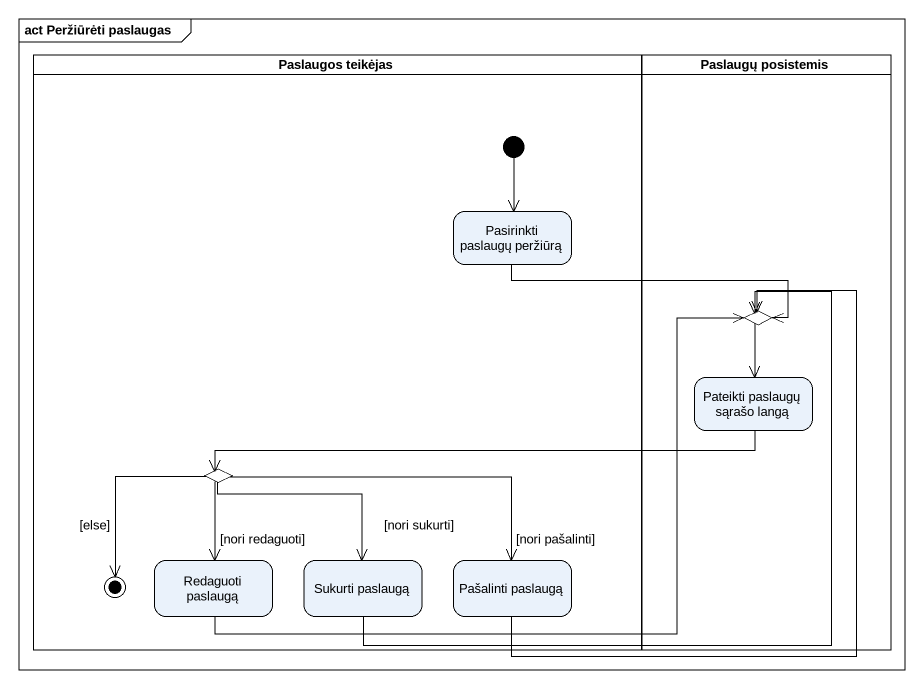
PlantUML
@startuml
mainframe act Peržiūrėti paslaugas
hide empty description
state "Paslaugos teikėjas" as Paslaugos_teikėjas <<partition>> {
  state "Pasirinkti paslaugų peržiūrą" as Pasirinkti_paslaugų_peržiūrą
  state choice2 <<choice>>
  state "Redaguoti paslaugą" as Redaguoti_paslaugą
  state "Sukurti paslaugą" as Sukurti_paslaugą
  state "Pašalinti paslaugą" as Pašalinti_paslaugą
  [*] --> Pasirinkti_paslaugų_peržiūrą
  choice2 --> [*] : [else]
}
state "Paslaugų posistemis" as Paslaugų_posistemis <<partition>> {
  state choice1 <<choice>>
  state "Pateikti paslaugų sąrašo langą" as Pateikti_paslaugų_sąrašo
}
Pasirinkti_paslaugų_peržiūrą -right-> choice1
choice1 --> Pateikti_paslaugų_sąrašo
Pateikti_paslaugų_sąrašo -left-> choice2
choice2 --> Redaguoti_paslaugą : [nori redaguoti]
choice2 --> Sukurti_paslaugą : [nori sukurti]
choice2 -right-> Pašalinti_paslaugą : [nori pašalinti]
Redaguoti_paslaugą -right-> choice1
Sukurti_paslaugą -up-> choice1
Pašalinti_paslaugą -up-> choice1
@enduml
